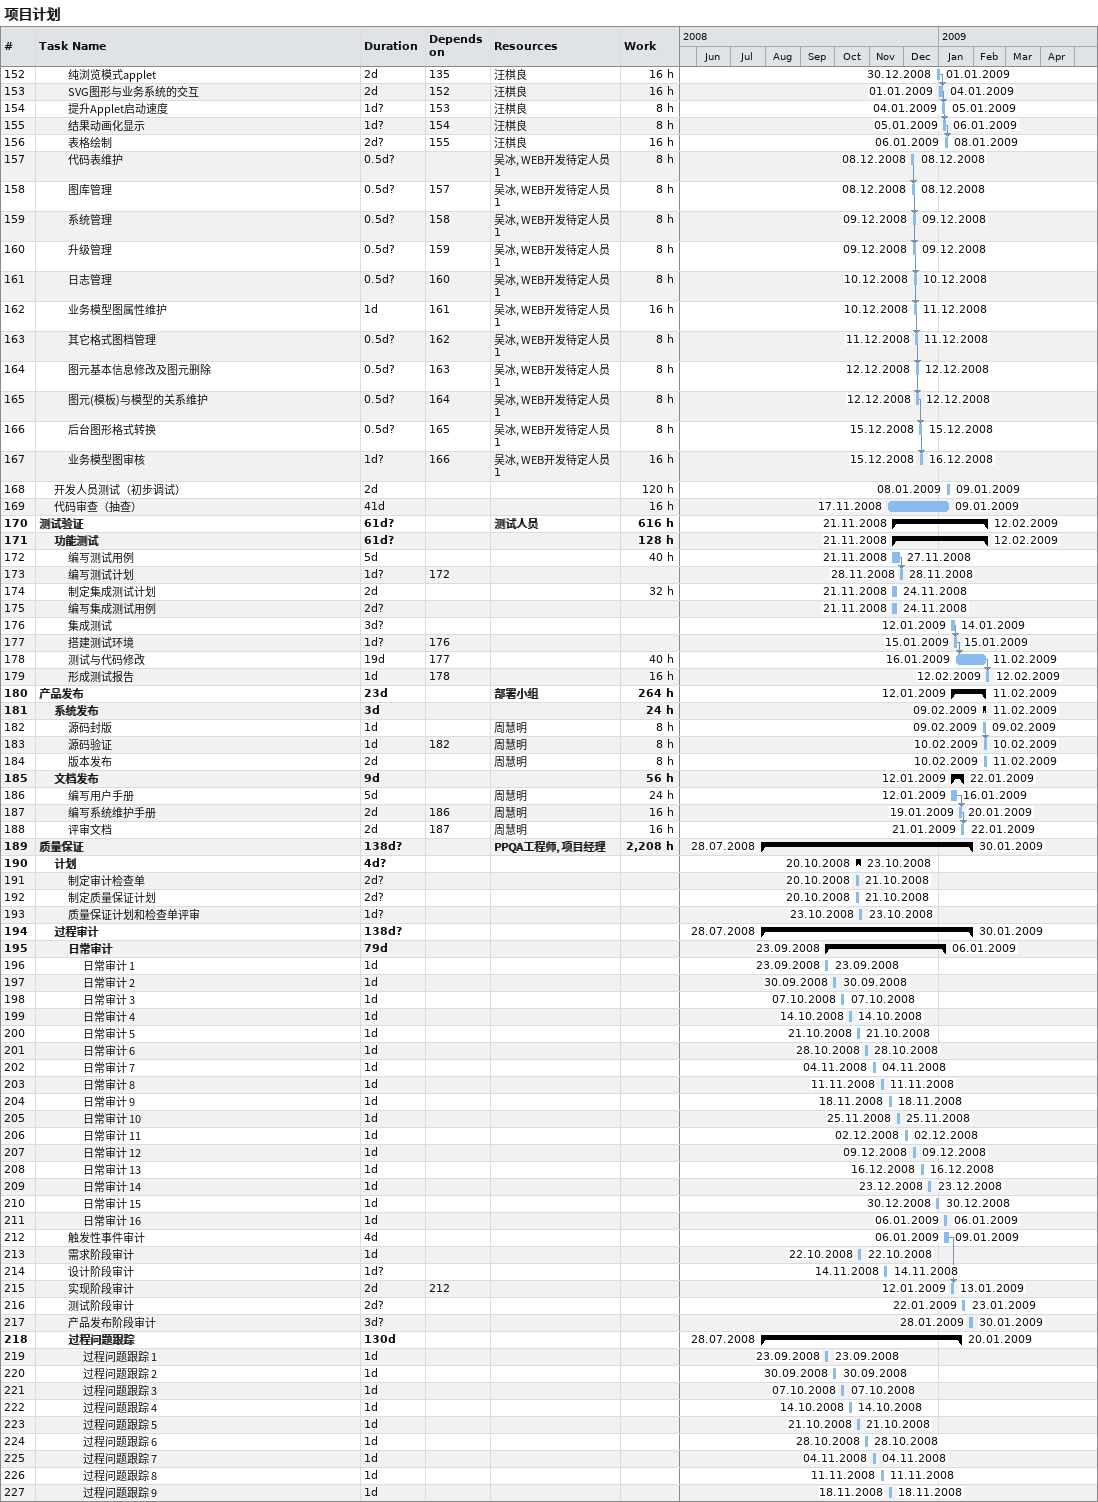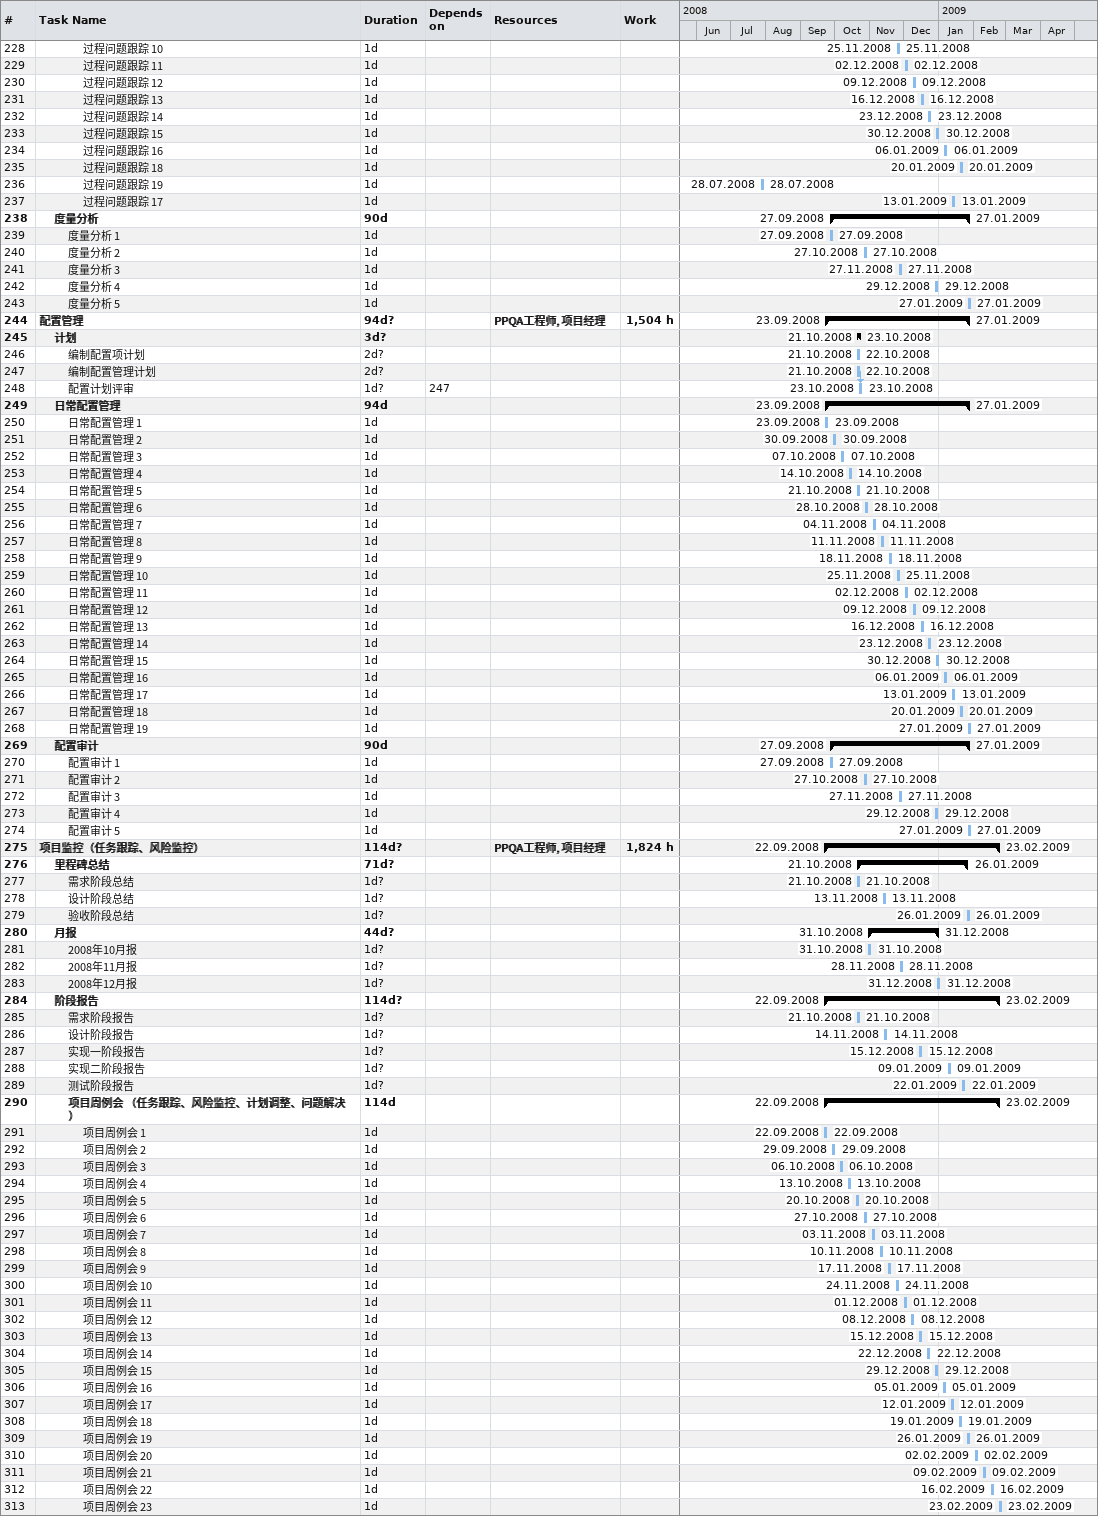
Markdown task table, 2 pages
项目计划

| ID | Level | Task | Duration | Start | Finish | Predecessors | Resources | Work (h) |
|---|---|---|---|---|---|---|---|---|
| 152 | 3 | 纯浏览模式applet | 2d | 2008-12-30 | 2009-01-01 | 135 | 汪棋良 | 16 |
| 153 | 3 | SVG图形与业务系统的交互 | 2d | 2009-01-01 | 2009-01-04 | 152 | 汪棋良 | 16 |
| 154 | 3 | 提升Applet启动速度 | 1d? | 2009-01-04 | 2009-01-05 | 153 | 汪棋良 | 8 |
| 155 | 3 | 结果动画化显示 | 1d? | 2009-01-05 | 2009-01-06 | 154 | 汪棋良 | 8 |
| 156 | 3 | 表格绘制 | 2d? | 2009-01-06 | 2009-01-08 | 155 | 汪棋良 | 16 |
| 157 | 3 | 代码表维护 | 0.5d? | 2008-12-08 | 2008-12-08 |  | 吴冰, WEB开发待定人员1 | 8 |
| 158 | 3 | 图库管理 | 0.5d? | 2008-12-08 | 2008-12-08 | 157 | 吴冰, WEB开发待定人员1 | 8 |
| 159 | 3 | 系统管理 | 0.5d? | 2008-12-09 | 2008-12-09 | 158 | 吴冰, WEB开发待定人员1 | 8 |
| 160 | 3 | 升级管理 | 0.5d? | 2008-12-09 | 2008-12-09 | 159 | 吴冰, WEB开发待定人员1 | 8 |
| 161 | 3 | 日志管理 | 0.5d? | 2008-12-10 | 2008-12-10 | 160 | 吴冰, WEB开发待定人员1 | 8 |
| 162 | 3 | 业务模型图属性维护 | 1d | 2008-12-10 | 2008-12-11 | 161 | 吴冰, WEB开发待定人员1 | 16 |
| 163 | 3 | 其它格式图档管理 | 0.5d? | 2008-12-11 | 2008-12-11 | 162 | 吴冰, WEB开发待定人员1 | 8 |
| 164 | 3 | 图元基本信息修改及图元删除 | 0.5d? | 2008-12-12 | 2008-12-12 | 163 | 吴冰, WEB开发待定人员1 | 8 |
| 165 | 3 | 图元(模板)与模型的关系维护 | 0.5d? | 2008-12-12 | 2008-12-12 | 164 | 吴冰, WEB开发待定人员1 | 8 |
| 166 | 3 | 后台图形格式转换 | 0.5d? | 2008-12-15 | 2008-12-15 | 165 | 吴冰, WEB开发待定人员1 | 8 |
| 167 | 3 | 业务模型图审核 | 1d? | 2008-12-15 | 2008-12-16 | 166 | 吴冰, WEB开发待定人员1 | 16 |
| 168 | 2 | 开发人员测试（初步调试） | 2d | 2009-01-08 | 2009-01-09 |  |  | 120 |
| 169 | 2 | 代码审查（抽查） | 41d | 2008-11-17 | 2009-01-09 |  |  | 16 |
| 170 | 1 | **测试验证** | 61d? | 2008-11-21 | 2009-02-12 |  | 测试人员 | 616 |
| 171 | 2 | **功能测试** | 61d? | 2008-11-21 | 2009-02-12 |  |  | 128 |
| 172 | 3 | 编写测试用例 | 5d | 2008-11-21 | 2008-11-27 |  |  | 40 |
| 173 | 3 | 编写测试计划 | 1d? | 2008-11-28 | 2008-11-28 | 172 |  |  |
| 174 | 3 | 制定集成测试计划 | 2d | 2008-11-21 | 2008-11-24 |  |  | 32 |
| 175 | 3 | 编写集成测试用例 | 2d? | 2008-11-21 | 2008-11-24 |  |  |  |
| 176 | 3 | 集成测试 | 3d? | 2009-01-12 | 2009-01-14 |  |  |  |
| 177 | 3 | 搭建测试环境 | 1d? | 2009-01-15 | 2009-01-15 | 176 |  |  |
| 178 | 3 | 测试与代码修改 | 19d | 2009-01-16 | 2009-02-11 | 177 |  | 40 |
| 179 | 3 | 形成测试报告 | 1d | 2009-02-12 | 2009-02-12 | 178 |  | 16 |
| 180 | 1 | **产品发布** | 23d | 2009-01-12 | 2009-02-11 |  | 部署小组 | 264 |
| 181 | 2 | **系统发布** | 3d | 2009-02-09 | 2009-02-11 |  |  | 24 |
| 182 | 3 | 源码封版 | 1d | 2009-02-09 | 2009-02-09 |  | 周慧明 | 8 |
| 183 | 3 | 源码验证 | 1d | 2009-02-10 | 2009-02-10 | 182 | 周慧明 | 8 |
| 184 | 3 | 版本发布 | 2d | 2009-02-10 | 2009-02-11 |  | 周慧明 | 8 |
| 185 | 2 | **文档发布** | 9d | 2009-01-12 | 2009-01-22 |  |  | 56 |
| 186 | 3 | 编写用户手册 | 5d | 2009-01-12 | 2009-01-16 |  | 周慧明 | 24 |
| 187 | 3 | 编写系统维护手册 | 2d | 2009-01-19 | 2009-01-20 | 186 | 周慧明 | 16 |
| 188 | 3 | 评审文档 | 2d | 2009-01-21 | 2009-01-22 | 187 | 周慧明 | 16 |
| 189 | 1 | **质量保证** | 138d? | 2008-07-28 | 2009-01-30 |  | PPQA工程师, 项目经理 | 2208 |
| 190 | 2 | **计划** | 4d? | 2008-10-20 | 2008-10-23 |  |  |  |
| 191 | 3 | 制定审计检查单 | 2d? | 2008-10-20 | 2008-10-21 |  |  |  |
| 192 | 3 | 制定质量保证计划 | 2d? | 2008-10-20 | 2008-10-21 |  |  |  |
| 193 | 3 | 质量保证计划和检查单评审 | 1d? | 2008-10-23 | 2008-10-23 |  |  |  |
| 194 | 2 | **过程审计** | 138d? | 2008-07-28 | 2009-01-30 |  |  |  |
| 195 | 3 | **日常审计** | 79d | 2008-09-23 | 2009-01-06 |  |  |  |
| 196 | 4 | 日常审计 1 | 1d | 2008-09-23 | 2008-09-23 |  |  |  |
| 197 | 4 | 日常审计 2 | 1d | 2008-09-30 | 2008-09-30 |  |  |  |
| 198 | 4 | 日常审计 3 | 1d | 2008-10-07 | 2008-10-07 |  |  |  |
| 199 | 4 | 日常审计 4 | 1d | 2008-10-14 | 2008-10-14 |  |  |  |
| 200 | 4 | 日常审计 5 | 1d | 2008-10-21 | 2008-10-21 |  |  |  |
| 201 | 4 | 日常审计 6 | 1d | 2008-10-28 | 2008-10-28 |  |  |  |
| 202 | 4 | 日常审计 7 | 1d | 2008-11-04 | 2008-11-04 |  |  |  |
| 203 | 4 | 日常审计 8 | 1d | 2008-11-11 | 2008-11-11 |  |  |  |
| 204 | 4 | 日常审计 9 | 1d | 2008-11-18 | 2008-11-18 |  |  |  |
| 205 | 4 | 日常审计 10 | 1d | 2008-11-25 | 2008-11-25 |  |  |  |
| 206 | 4 | 日常审计 11 | 1d | 2008-12-02 | 2008-12-02 |  |  |  |
| 207 | 4 | 日常审计 12 | 1d | 2008-12-09 | 2008-12-09 |  |  |  |
| 208 | 4 | 日常审计 13 | 1d | 2008-12-16 | 2008-12-16 |  |  |  |
| 209 | 4 | 日常审计 14 | 1d | 2008-12-23 | 2008-12-23 |  |  |  |
| 210 | 4 | 日常审计 15 | 1d | 2008-12-30 | 2008-12-30 |  |  |  |
| 211 | 4 | 日常审计 16 | 1d | 2009-01-06 | 2009-01-06 |  |  |  |
| 212 | 3 | 触发性事件审计 | 4d | 2009-01-06 | 2009-01-09 |  |  |  |
| 213 | 3 | 需求阶段审计 | 1d | 2008-10-22 | 2008-10-22 |  |  |  |
| 214 | 3 | 设计阶段审计 | 1d? | 2008-11-14 | 2008-11-14 |  |  |  |
| 215 | 3 | 实现阶段审计 | 2d | 2009-01-12 | 2009-01-13 | 212 |  |  |
| 216 | 3 | 测试阶段审计 | 2d? | 2009-01-22 | 2009-01-23 |  |  |  |
| 217 | 3 | 产品发布阶段审计 | 3d? | 2009-01-28 | 2009-01-30 |  |  |  |
| 218 | 3 | **过程问题跟踪** | 130d | 2008-07-28 | 2009-01-20 |  |  |  |
| 219 | 4 | 过程问题跟踪 1 | 1d | 2008-09-23 | 2008-09-23 |  |  |  |
| 220 | 4 | 过程问题跟踪 2 | 1d | 2008-09-30 | 2008-09-30 |  |  |  |
| 221 | 4 | 过程问题跟踪 3 | 1d | 2008-10-07 | 2008-10-07 |  |  |  |
| 222 | 4 | 过程问题跟踪 4 | 1d | 2008-10-14 | 2008-10-14 |  |  |  |
| 223 | 4 | 过程问题跟踪 5 | 1d | 2008-10-21 | 2008-10-21 |  |  |  |
| 224 | 4 | 过程问题跟踪 6 | 1d | 2008-10-28 | 2008-10-28 |  |  |  |
| 225 | 4 | 过程问题跟踪 7 | 1d | 2008-11-04 | 2008-11-04 |  |  |  |
| 226 | 4 | 过程问题跟踪 8 | 1d | 2008-11-11 | 2008-11-11 |  |  |  |
| 227 | 4 | 过程问题跟踪 9 | 1d | 2008-11-18 | 2008-11-18 |  |  |  |
| 228 | 4 | 过程问题跟踪 10 | 1d | 2008-11-25 | 2008-11-25 |  |  |  |
| 229 | 4 | 过程问题跟踪 11 | 1d | 2008-12-02 | 2008-12-02 |  |  |  |
| 230 | 4 | 过程问题跟踪 12 | 1d | 2008-12-09 | 2008-12-09 |  |  |  |
| 231 | 4 | 过程问题跟踪 13 | 1d | 2008-12-16 | 2008-12-16 |  |  |  |
| 232 | 4 | 过程问题跟踪 14 | 1d | 2008-12-23 | 2008-12-23 |  |  |  |
| 233 | 4 | 过程问题跟踪 15 | 1d | 2008-12-30 | 2008-12-30 |  |  |  |
| 234 | 4 | 过程问题跟踪 16 | 1d | 2009-01-06 | 2009-01-06 |  |  |  |
| 235 | 4 | 过程问题跟踪 18 | 1d | 2009-01-20 | 2009-01-20 |  |  |  |
| 236 | 4 | 过程问题跟踪 19 | 1d | 2008-07-28 | 2008-07-28 |  |  |  |
| 237 | 4 | 过程问题跟踪 17 | 1d | 2009-01-13 | 2009-01-13 |  |  |  |
| 238 | 2 | **度量分析** | 90d | 2008-09-27 | 2009-01-27 |  |  |  |
| 239 | 3 | 度量分析 1 | 1d | 2008-09-27 | 2008-09-27 |  |  |  |
| 240 | 3 | 度量分析 2 | 1d | 2008-10-27 | 2008-10-27 |  |  |  |
| 241 | 3 | 度量分析 3 | 1d | 2008-11-27 | 2008-11-27 |  |  |  |
| 242 | 3 | 度量分析 4 | 1d | 2008-12-29 | 2008-12-29 |  |  |  |
| 243 | 3 | 度量分析 5 | 1d | 2009-01-27 | 2009-01-27 |  |  |  |
| 244 | 1 | **配置管理** | 94d? | 2008-09-23 | 2009-01-27 |  | PPQA工程师, 项目经理 | 1504 |
| 245 | 2 | **计划** | 3d? | 2008-10-21 | 2008-10-23 |  |  |  |
| 246 | 3 | 编制配置项计划 | 2d? | 2008-10-21 | 2008-10-22 |  |  |  |
| 247 | 3 | 编制配置管理计划 | 2d? | 2008-10-21 | 2008-10-22 |  |  |  |
| 248 | 3 | 配置计划评审 | 1d? | 2008-10-23 | 2008-10-23 | 247 |  |  |
| 249 | 2 | **日常配置管理** | 94d | 2008-09-23 | 2009-01-27 |  |  |  |
| 250 | 3 | 日常配置管理 1 | 1d | 2008-09-23 | 2008-09-23 |  |  |  |
| 251 | 3 | 日常配置管理 2 | 1d | 2008-09-30 | 2008-09-30 |  |  |  |
| 252 | 3 | 日常配置管理 3 | 1d | 2008-10-07 | 2008-10-07 |  |  |  |
| 253 | 3 | 日常配置管理 4 | 1d | 2008-10-14 | 2008-10-14 |  |  |  |
| 254 | 3 | 日常配置管理 5 | 1d | 2008-10-21 | 2008-10-21 |  |  |  |
| 255 | 3 | 日常配置管理 6 | 1d | 2008-10-28 | 2008-10-28 |  |  |  |
| 256 | 3 | 日常配置管理 7 | 1d | 2008-11-04 | 2008-11-04 |  |  |  |
| 257 | 3 | 日常配置管理 8 | 1d | 2008-11-11 | 2008-11-11 |  |  |  |
| 258 | 3 | 日常配置管理 9 | 1d | 2008-11-18 | 2008-11-18 |  |  |  |
| 259 | 3 | 日常配置管理 10 | 1d | 2008-11-25 | 2008-11-25 |  |  |  |
| 260 | 3 | 日常配置管理 11 | 1d | 2008-12-02 | 2008-12-02 |  |  |  |
| 261 | 3 | 日常配置管理 12 | 1d | 2008-12-09 | 2008-12-09 |  |  |  |
| 262 | 3 | 日常配置管理 13 | 1d | 2008-12-16 | 2008-12-16 |  |  |  |
| 263 | 3 | 日常配置管理 14 | 1d | 2008-12-23 | 2008-12-23 |  |  |  |
| 264 | 3 | 日常配置管理 15 | 1d | 2008-12-30 | 2008-12-30 |  |  |  |
| 265 | 3 | 日常配置管理 16 | 1d | 2009-01-06 | 2009-01-06 |  |  |  |
| 266 | 3 | 日常配置管理 17 | 1d | 2009-01-13 | 2009-01-13 |  |  |  |
| 267 | 3 | 日常配置管理 18 | 1d | 2009-01-20 | 2009-01-20 |  |  |  |
| 268 | 3 | 日常配置管理 19 | 1d | 2009-01-27 | 2009-01-27 |  |  |  |
| 269 | 2 | **配置审计** | 90d | 2008-09-27 | 2009-01-27 |  |  |  |
| 270 | 3 | 配置审计 1 | 1d | 2008-09-27 | 2008-09-27 |  |  |  |
| 271 | 3 | 配置审计 2 | 1d | 2008-10-27 | 2008-10-27 |  |  |  |
| 272 | 3 | 配置审计 3 | 1d | 2008-11-27 | 2008-11-27 |  |  |  |
| 273 | 3 | 配置审计 4 | 1d | 2008-12-29 | 2008-12-29 |  |  |  |
| 274 | 3 | 配置审计 5 | 1d | 2009-01-27 | 2009-01-27 |  |  |  |
| 275 | 1 | **项目监控（任务跟踪、风险监控）** | 114d? | 2008-09-22 | 2009-02-23 |  | PPQA工程师, 项目经理 | 1824 |
| 276 | 2 | **里程碑总结** | 71d? | 2008-10-21 | 2009-01-26 |  |  |  |
| 277 | 3 | 需求阶段总结 | 1d? | 2008-10-21 | 2008-10-21 |  |  |  |
| 278 | 3 | 设计阶段总结 | 1d? | 2008-11-13 | 2008-11-13 |  |  |  |
| 279 | 3 | 验收阶段总结 | 1d? | 2009-01-26 | 2009-01-26 |  |  |  |
| 280 | 2 | **月报** | 44d? | 2008-10-31 | 2008-12-31 |  |  |  |
| 281 | 3 | 2008年10月报 | 1d? | 2008-10-31 | 2008-10-31 |  |  |  |
| 282 | 3 | 2008年11月报 | 1d? | 2008-11-28 | 2008-11-28 |  |  |  |
| 283 | 3 | 2008年12月报 | 1d? | 2008-12-31 | 2008-12-31 |  |  |  |
| 284 | 2 | **阶段报告** | 114d? | 2008-09-22 | 2009-02-23 |  |  |  |
| 285 | 3 | 需求阶段报告 | 1d? | 2008-10-21 | 2008-10-21 |  |  |  |
| 286 | 3 | 设计阶段报告 | 1d? | 2008-11-14 | 2008-11-14 |  |  |  |
| 287 | 3 | 实现一阶段报告 | 1d? | 2008-12-15 | 2008-12-15 |  |  |  |
| 288 | 3 | 实现二阶段报告 | 1d? | 2009-01-09 | 2009-01-09 |  |  |  |
| 289 | 3 | 测试阶段报告 | 1d? | 2009-01-22 | 2009-01-22 |  |  |  |
| 290 | 3 | **项目周例会 （任务跟踪、风险监控、计划调整、问题解决）** | 114d | 2008-09-22 | 2009-02-23 |  |  |  |
| 291 | 4 | 项目周例会 1 | 1d | 2008-09-22 | 2008-09-22 |  |  |  |
| 292 | 4 | 项目周例会 2 | 1d | 2008-09-29 | 2008-09-29 |  |  |  |
| 293 | 4 | 项目周例会 3 | 1d | 2008-10-06 | 2008-10-06 |  |  |  |
| 294 | 4 | 项目周例会 4 | 1d | 2008-10-13 | 2008-10-13 |  |  |  |
| 295 | 4 | 项目周例会 5 | 1d | 2008-10-20 | 2008-10-20 |  |  |  |
| 296 | 4 | 项目周例会 6 | 1d | 2008-10-27 | 2008-10-27 |  |  |  |
| 297 | 4 | 项目周例会 7 | 1d | 2008-11-03 | 2008-11-03 |  |  |  |
| 298 | 4 | 项目周例会 8 | 1d | 2008-11-10 | 2008-11-10 |  |  |  |
| 299 | 4 | 项目周例会 9 | 1d | 2008-11-17 | 2008-11-17 |  |  |  |
| 300 | 4 | 项目周例会 10 | 1d | 2008-11-24 | 2008-11-24 |  |  |  |
| 301 | 4 | 项目周例会 11 | 1d | 2008-12-01 | 2008-12-01 |  |  |  |
| 302 | 4 | 项目周例会 12 | 1d | 2008-12-08 | 2008-12-08 |  |  |  |
| 303 | 4 | 项目周例会 13 | 1d | 2008-12-15 | 2008-12-15 |  |  |  |
| 304 | 4 | 项目周例会 14 | 1d | 2008-12-22 | 2008-12-22 |  |  |  |
| 305 | 4 | 项目周例会 15 | 1d | 2008-12-29 | 2008-12-29 |  |  |  |
| 306 | 4 | 项目周例会 16 | 1d | 2009-01-05 | 2009-01-05 |  |  |  |
| 307 | 4 | 项目周例会 17 | 1d | 2009-01-12 | 2009-01-12 |  |  |  |
| 308 | 4 | 项目周例会 18 | 1d | 2009-01-19 | 2009-01-19 |  |  |  |
| 309 | 4 | 项目周例会 19 | 1d | 2009-01-26 | 2009-01-26 |  |  |  |
| 310 | 4 | 项目周例会 20 | 1d | 2009-02-02 | 2009-02-02 |  |  |  |
| 311 | 4 | 项目周例会 21 | 1d | 2009-02-09 | 2009-02-09 |  |  |  |
| 312 | 4 | 项目周例会 22 | 1d | 2009-02-16 | 2009-02-16 |  |  |  |
| 313 | 4 | 项目周例会 23 | 1d | 2009-02-23 | 2009-02-23 |  |  |  |
